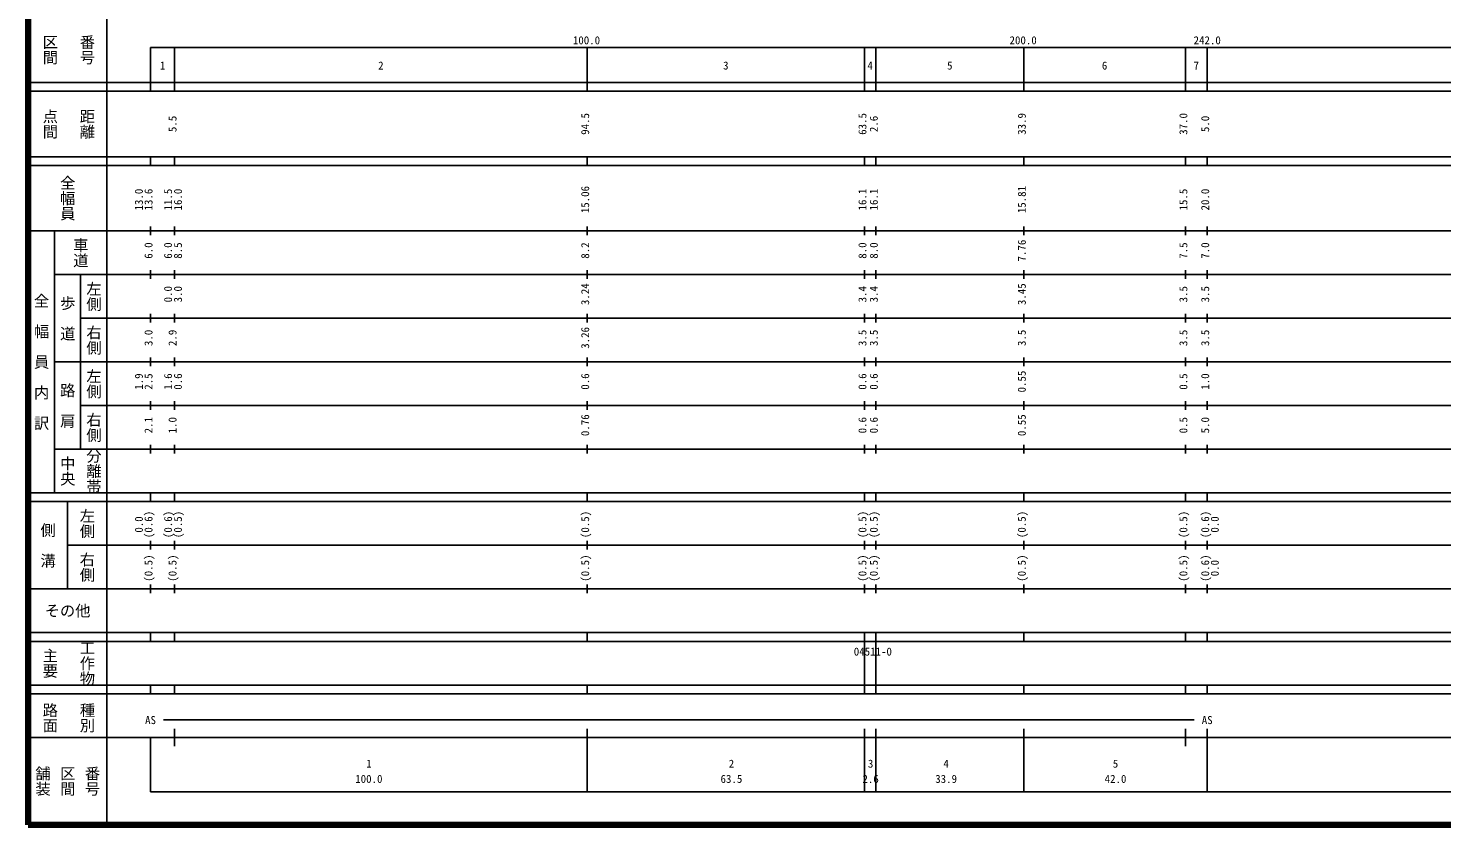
# Model space of a CAD drawing. Units: millimetres on the paper, enlarged 1000 times. Extents: x 40000 to 680000, y 20000 to 380000.
# Drawn here: x 40000 to 363711, y 20000 to 202409 of the extents above; entities that cross this region are included whole.
import ezdxf
from ezdxf.enums import TextEntityAlignment as Align

# ---------------------------------------------------------------- set-up
doc = ezdxf.new("R2010")
doc.units = ezdxf.units.MM
doc.header["$LTSCALE"] = 1000
doc.layers.add('M-TTL', color=2, linetype='Continuous', lineweight=140)
doc.layers.add('M-TTL-BAND', color=7, linetype='Continuous', lineweight=25)
doc.styles.add('@ＭＳ ゴシック', font='')
doc.styles.add('ＭＳ ゴシック', font='')
doc.styles.get('@ＭＳ ゴシック').set_extended_font_data('@MS Gothic')
doc.styles.get('ＭＳ ゴシック').set_extended_font_data('MS Gothic')

msp = doc.modelspace()

# ---------------------------------------------------------------- linework, layer by layer
at = {"layer": 'M-TTL'}
for p, q in [((40000, 380000), (40000, 20000)), ((40000, 20000), (680000, 20000))]:
    msp.add_line(p, q, dxfattribs=at)
at = {"layer": 'M-TTL-BAND'}
for p, q in [((58000, 370000), (58000, 20000)), ((68000, 198000), (579000, 198000)), ((68000, 198000), (68000, 188000)), ((73500, 188000), (73500, 198000)), ((168000, 188000), (168000, 198000)), ((231500, 188000), (231500, 198000)), ((234100, 188000), (234100, 198000)), ((268000, 188000), (268000, 198000)), ((305000, 188000), (305000, 198000)), ((310000, 188000), (310000, 198000)), ((40000, 190000), (579000, 190000)), ((40000, 188000), (579000, 188000)), ((40000, 173000), (579000, 173000)), ((68000, 171000), (68000, 173000)), ((73500, 171000), (73500, 173000)), ((168000, 171000), (168000, 173000)), ((231500, 171000), (231500, 173000)), ((234100, 171000), (234100, 173000)), ((268000, 171000), (268000, 173000)), ((305000, 171000), (305000, 173000)), ((310000, 171000), (310000, 173000)), ((40000, 171000), (579000, 171000)), ((40000, 156000), (579000, 156000)), ((46000, 96000), (46000, 156000)), ((68000, 155000), (68000, 157000)), ((73500, 155000), (73500, 157000)), ((168000, 155000), (168000, 157000)), ((231500, 155000), (231500, 157000)), ((234100, 155000), (234100, 157000)), ((268000, 155000), (268000, 157000)), ((305000, 155000), (305000, 157000)), ((310000, 155000), (310000, 157000)), ((46000, 146000), (579000, 146000)), ((52000, 146000), (52000, 106000)), ((68000, 145000), (68000, 147000)), ((73500, 145000), (73500, 147000)), ((168000, 145000), (168000, 147000)), ((231500, 145000), (231500, 147000)), ((234100, 145000), (234100, 147000)), ((268000, 145000), (268000, 147000)), ((305000, 145000), (305000, 147000)), ((310000, 145000), (310000, 147000)), ((52000, 136000), (579000, 136000)), ((68000, 135000), (68000, 137000)), ((73500, 135000), (73500, 137000)), ((168000, 135000), (168000, 137000)), ((231500, 135000), (231500, 137000)), ((234100, 135000), (234100, 137000)), ((268000, 135000), (268000, 137000)), ((305000, 135000), (305000, 137000)), ((310000, 135000), (310000, 137000)), ((68000, 125000), (68000, 127000)), ((73500, 125000), (73500, 127000)), ((168000, 125000), (168000, 127000)), ((231500, 125000), (231500, 127000)), ((234100, 125000), (234100, 127000)), ((268000, 125000), (268000, 127000)), ((305000, 125000), (305000, 127000)), ((310000, 125000), (310000, 127000)), ((46000, 126000), (579000, 126000)), ((68000, 115000), (68000, 117000)), ((73500, 115000), (73500, 117000)), ((168000, 115000), (168000, 117000)), ((231500, 115000), (231500, 117000)), ((234100, 115000), (234100, 117000)), ((268000, 115000), (268000, 117000)), ((305000, 115000), (305000, 117000)), ((310000, 115000), (310000, 117000)), ((52000, 116000), (579000, 116000)), ((68000, 105000), (68000, 107000)), ((73500, 105000), (73500, 107000)), ((168000, 105000), (168000, 107000)), ((231500, 105000), (231500, 107000)), ((234100, 105000), (234100, 107000)), ((268000, 105000), (268000, 107000)), ((305000, 105000), (305000, 107000)), ((310000, 105000), (310000, 107000)), ((46000, 106000), (579000, 106000)), ((40000, 96000), (579000, 96000)), ((40000, 94000), (579000, 94000)), ((49000, 94000), (49000, 74000)), ((68000, 94000), (68000, 96000)), ((73500, 94000), (73500, 96000)), ((168000, 94000), (168000, 96000)), ((231500, 94000), (231500, 96000)), ((234100, 94000), (234100, 96000)), ((268000, 94000), (268000, 96000)), ((305000, 94000), (305000, 96000)), ((310000, 94000), (310000, 96000)), ((68000, 83000), (68000, 85000)), ((73500, 83000), (73500, 85000)), ((168000, 83000), (168000, 85000)), ((231500, 83000), (231500, 85000)), ((234100, 83000), (234100, 85000)), ((268000, 83000), (268000, 85000)), ((305000, 83000), (305000, 85000)), ((310000, 83000), (310000, 85000)), ((49000, 84000), (579000, 84000)), ((68000, 73000), (68000, 75000)), ((73500, 73000), (73500, 75000)), ((168000, 73000), (168000, 75000)), ((231500, 73000), (231500, 75000)), ((234100, 73000), (234100, 75000)), ((268000, 73000), (268000, 75000)), ((305000, 73000), (305000, 75000)), ((310000, 73000), (310000, 75000)), ((40000, 74000), (579000, 74000)), ((40000, 64000), (579000, 64000)), ((40000, 62000), (579000, 62000)), ((68000, 62000), (68000, 64000)), ((73500, 62000), (73500, 64000)), ((168000, 62000), (168000, 64000)), ((231500, 62000), (231500, 64000)), ((231500, 52000), (231500, 62000)), ((234100, 62000), (234100, 64000)), ((234100, 52000), (234100, 62000)), ((268000, 62000), (268000, 64000)), ((305000, 62000), (305000, 64000)), ((310000, 62000), (310000, 64000)), ((40000, 52000), (579000, 52000)), ((68000, 50000), (68000, 52000)), ((73500, 50000), (73500, 52000)), ((168000, 50000), (168000, 52000)), ((231500, 50000), (231500, 52000)), ((234100, 50000), (234100, 52000)), ((268000, 50000), (268000, 52000)), ((305000, 50000), (305000, 52000)), ((310000, 50000), (310000, 52000)), ((40000, 50000), (579000, 50000)), ((71000, 44000), (307000, 44000)), ((40000, 40000), (579000, 40000)), ((68000, 40000), (68000, 27500)), ((73500, 38000), (73500, 42000)), ((168000, 27500), (168000, 42000)), ((231500, 27500), (231500, 42000)), ((234100, 27500), (234100, 42000)), ((268000, 27500), (268000, 42000)), ((305000, 38000), (305000, 42000)), ((310000, 27500), (310000, 42000)), ((68000, 27500), (579000, 27500))]:
    msp.add_line(p, q, dxfattribs=at)

# ---------------------------------------------------------------- texts
at = {"layer": 'M-TTL-BAND', "style": '@ＭＳ ゴシック'}
for s, p in [('番号', (53500, 197500)), ('区間', (45000, 197500)), ('点間', (45000, 180500)), ('距離', (53500, 180500)), ('全幅員', (49000, 163500)), ('車道', (52000, 151000)), ('左側', (55000, 141000)), ('全\u3000幅\u3000員\u3000内\u3000訳', (43000, 126000)), ('歩\u3000道', (49000, 136000)), ('右側', (55000, 131000)), ('左側', (55000, 121000)), ('路\u3000肩', (49000, 116000)), ('右側', (55000, 111000)), ('中央', (49000, 101000)), ('分離帯', (55000, 101000)), ('左側', (53500, 89000)), ('側\u3000溝', (44500, 84000)), ('右側', (53500, 79000)), ('工作物', (53500, 57000)), ('主要', (45000, 57000)), ('路面', (45000, 44500)), ('種別', (53500, 44500)), ('舗装', (43333, 30000)), ('区間', (49000, 30000)), ('番号', (54667, 30000))]:
    msp.add_text(s, height=2566, rotation=270, dxfattribs=at).set_placement(p, align=Align.MIDDLE_CENTER)
at = {"layer": 'M-TTL-BAND', "style": 'ＭＳ ゴシック'}
for s, p in [('100.0', (167844, 198195)), ('200.0', (267844, 198195)), ('242.0', (310000, 198195)), ('1', (70750, 192405)), ('2', (120750, 192405)), ('3', (199750, 192405)), ('4', (232800, 192405)), ('5', (251050, 192405)), ('6', (286500, 192405)), ('7', (307500, 192405)), ('AS', (68000, 42500)), ('AS', (310000, 42500)), ('1', (118000, 32523)), ('2', (201039, 32523)), ('3', (232912, 32523)), ('4', (250209, 32523)), ('5', (289000, 32523)), ('100.0', (118000, 29033)), ('63.5', (201039, 29033)), ('2.6', (232912, 29033)), ('33.9', (250209, 29033)), ('42.0', (289000, 29033))]:
    msp.add_text(s, height=1833, dxfattribs=at).set_placement(p, align=Align.BOTTOM_CENTER)
for s, p in [('5.5', (74500, 180500)), ('94.5', (169000, 180500)), ('63.5', (232500, 180500)), ('2.6', (235100, 180500)), ('33.9', (269000, 180500)), ('37.0', (306000, 180500)), ('5.0', (311000, 180500)), ('13.0', (66790, 163174)), ('13.6', (69000, 163174)), ('11.5', (73478, 163174)), ('16.0', (75744, 163174)), ('15.06', (169000, 163174)), ('16.1', (232500, 163174)), ('16.1', (235100, 163174)), ('15.81', (269000, 163174)), ('15.5', (306000, 163174)), ('20.0', (311000, 163174)), ('6.0', (69000, 151500)), ('6.0', (73478, 151500)), ('8.5', (75744, 151500)), ('8.2', (169000, 151500)), ('8.0', (232500, 151500)), ('8.0', (235100, 151500)), ('7.76', (269000, 151500)), ('7.5', (306000, 151500)), ('7.0', (311000, 151500)), ('0.0', (73478, 141500)), ('3.0', (75744, 141500)), ('3.24', (169000, 141500)), ('3.4', (232500, 141500)), ('3.4', (235100, 141500)), ('3.45', (269000, 141500)), ('3.5', (306000, 141500)), ('3.5', (311000, 141500)), ('3.0', (69000, 131500)), ('2.9', (74500, 131500)), ('3.26', (169000, 131500)), ('3.5', (232500, 131500)), ('3.5', (235100, 131500)), ('3.5', (269000, 131500)), ('3.5', (306000, 131500)), ('3.5', (311000, 131500)), ('1.9', (66790, 121500)), ('2.5', (69000, 121500)), ('1.6', (73478, 121500)), ('0.6', (75744, 121500)), ('0.6', (169000, 121500)), ('0.6', (232500, 121500)), ('0.6', (235100, 121500)), ('0.55', (269000, 121500)), ('0.5', (306000, 121500)), ('1.0', (311000, 121500)), ('0.76', (169000, 111500)), ('0.55', (269000, 111500)), ('2.1', (69000, 111500)), ('1.0', (74500, 111500)), ('0.6', (232500, 111500)), ('0.6', (235100, 111500)), ('0.5', (306000, 111500)), ('5.0', (311000, 111500)), ('(0.6)', (69000, 88764)), ('(0.6)', (73478, 88764)), ('(0.5)', (75744, 88764)), ('(0.5)', (169000, 88764)), ('(0.5)', (232500, 88764)), ('(0.5)', (235100, 88764)), ('(0.5)', (269000, 88764)), ('(0.5)', (306000, 88764)), ('(0.6)', (311000, 88764)), ('0.0', (66790, 88764)), ('0.0', (313192, 88764)), ('(0.5)', (69000, 78764)), ('(0.5)', (74500, 78764)), ('(0.5)', (169000, 78764)), ('(0.5)', (232500, 78764)), ('(0.5)', (235100, 78764)), ('(0.5)', (269000, 78764)), ('(0.5)', (306000, 78764)), ('(0.6)', (311000, 78764)), ('0.0', (313192, 78764))]:
    msp.add_text(s, height=1833, rotation=90, dxfattribs=at).set_placement(p, align=Align.BOTTOM_CENTER)
for s, height, p in [('その他', 2566, (49000, 69000)), ('04511-0', 1833, (233425, 59655))]:
    msp.add_text(s, height=height, dxfattribs=at).set_placement(p, align=Align.MIDDLE_CENTER)

doc.saveas('drawing.dxf')
